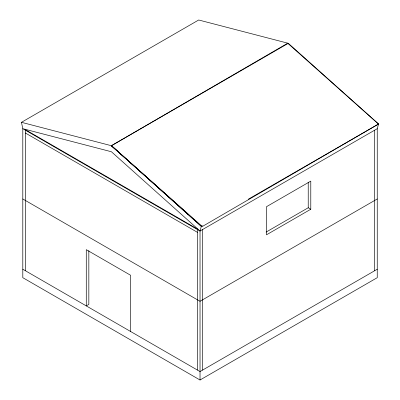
<?xml version="1.0" encoding="UTF-8"?>
<svg xmlns="http://www.w3.org/2000/svg" width="400" height="400" viewBox="0 0 400 400"><rect width="100%" height="100%" fill="white"/><g stroke="black" fill="none" stroke-linecap="round" stroke-linejoin="round"><path stroke-width="0.6" d="M200.025 380L377.245 277.68L377.245 128.7L378.535 124.025L288.31 43.315L198.69 20L21.465 122.32L22.8 128.7L22.8 277.68L200.025 380L200.025 231.02L201.31 226.34L202.395 225.72M288.31 43.315L111.41 145.715L201.31 226.34L111.41 145.715L287.665 43.215L378.535 124.025L202.285 226.525L111.41 145.715L21.465 122.32M248.32 199.2L378.535 124.025M200.025 231.02L111.41 151.75L22.8 128.7L200.025 231.02L377.245 128.7M266.085 232.09L308.23 207.76L310.785 209.235L310.785 181.125L266.48 206.705L266.48 234.815L310.785 209.235M377.245 198.975L200.025 301.295L22.8 198.975M377.245 269.25L200.025 371.565L22.8 269.25M25.355 132.985L197.465 232.355M111.41 145.715L188.665 214.825M374.69 130.175L374.69 270.725M308.23 182.145L308.23 207.76M202.58 229.54L202.58 370.09M197.465 370.09L197.465 229.035L25.355 129.67L25.355 270.725M130.58 331.475L130.58 275.255L86.275 249.675L86.275 305.895L88.835 304.42L88.835 250.7"/></g></svg>
